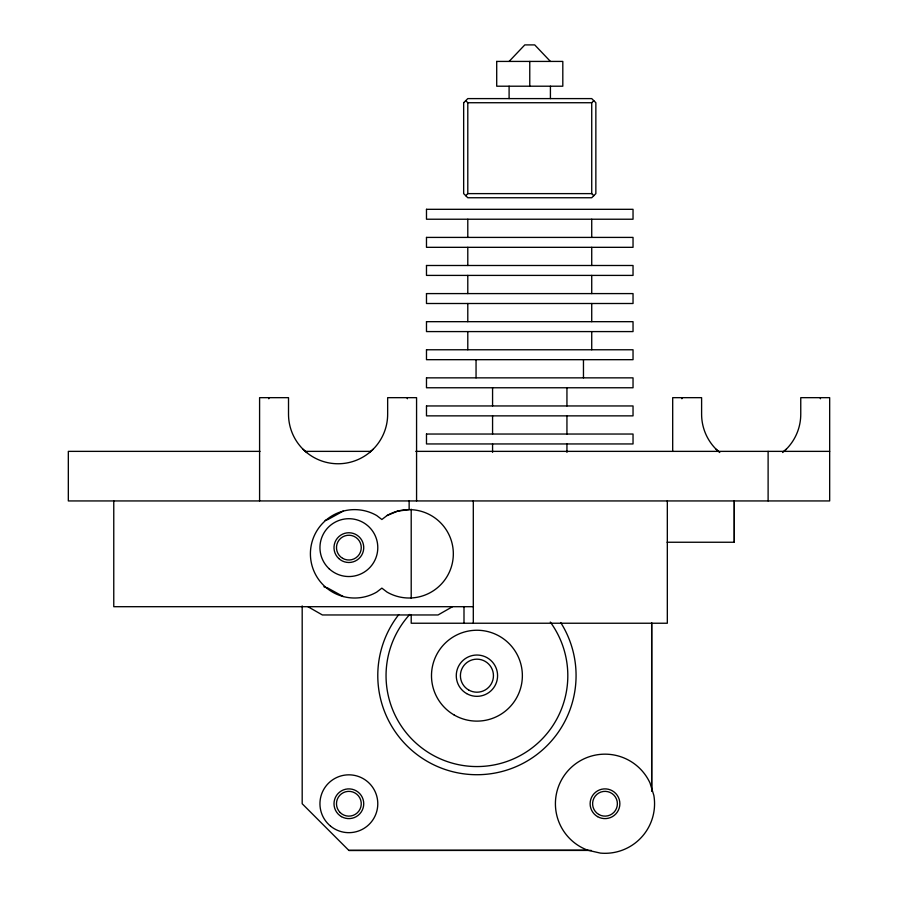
<?xml version="1.0" encoding="UTF-8"?>
<svg xmlns="http://www.w3.org/2000/svg" width="898" height="898" viewBox="0 0 898 898"><rect width="100%" height="100%" fill="white"/><g stroke="black" fill="none" stroke-linecap="round" stroke-linejoin="round"><path stroke-width="1.35" d="M467.791 349.771L467.791 331.587M467.791 321.675L467.791 303.502M467.791 293.59L467.791 275.405M467.791 265.494L467.791 247.32M467.791 237.409L467.791 219.224M465.725 195.685L467.791 193.62L467.791 102.731L465.725 100.666M476.052 377.856L476.052 359.683M492.575 452.345L492.575 443.949M492.575 434.037L492.575 415.864M492.575 405.952L492.575 387.768M509.099 98.6L509.099 86.208M529.764 86.208L529.764 61.423M550.418 98.6L550.418 86.208M566.941 452.345L566.941 443.949M566.941 434.037L566.941 415.864M566.941 405.952L566.941 387.768M583.464 377.856L583.464 359.683M591.726 349.771L591.726 331.587M591.726 321.675L591.726 303.502M591.726 293.59L591.726 275.405M591.726 265.494L591.726 247.32M591.726 237.409L591.726 219.224M593.791 195.685L591.726 193.62L591.726 102.731L593.791 100.666M651.667 788.332L651.667 623.347M734.295 542.246L734.295 500.938L734.295 542.246L667.068 542.246M268.805 398.757L269.074 397.668M681.896 398.757L682.177 397.668M509.099 61.423L524.802 44.9L534.714 44.9L550.418 61.423M369.527 452.513L373.13 449.247M783.887 451.368L786.233 449.247M387.038 515.542L381.875 519.504L376.711 515.542A44.204 44.204 0 0 0 310.405 553.819A44.204 44.204 0 0 0 376.711 592.096L381.875 588.134L387.038 592.096A44.204 44.204 0 0 0 453.333 553.819A44.204 44.204 0 0 0 387.038 515.542L397.691 511.119L409.14 509.615L409.14 500.938M452.513 606.7L438.056 614.962L322.382 614.962L307.924 606.7M343.171 511.119L327.658 519.661A35.359 35.359 0 0 0 325.143 520.436M467.791 102.731L591.726 102.731M467.791 193.62L591.726 193.62M260.016 451.368L68.327 451.368L68.327 500.938L829.673 500.938L829.673 397.668L800.758 397.668L800.758 414.191A49.57 49.57 0 0 1 782.629 452.513M305.376 451.368L370.784 451.368M415.785 451.368L829.673 451.368M473.459 606.7L113.765 606.7L113.765 500.938M302.188 605.903L302.188 803.744L348.873 850.428L587.763 850.226L600.38 853.1A49.57 49.57 0 0 0 653.856 795.415L650.04 783.056A49.57 49.57 0 0 0 568.636 770.035A49.57 49.57 0 0 0 587.763 850.226M348.873 850.428L591.221 850.428M343.171 596.519L327.658 587.977A35.359 35.359 0 0 1 323.897 586.742M716.133 449.247L718.479 451.368M303.03 449.247L306.633 452.513M820.188 397.668L820.469 398.757M407.097 397.668L407.366 398.757M768.116 451.368L768.116 500.938M672.692 451.368L672.692 397.668L701.607 397.668L701.607 414.191A49.57 49.57 0 0 0 719.736 452.513M667.326 500.826L667.326 623.234L411.205 623.234L411.205 614.894M651.667 622.651L651.667 791.351M473.302 500.792L473.302 623.234M463.997 606.543L463.997 623.234M416.571 500.938L416.571 397.668L387.655 397.668L387.655 414.191A49.57 49.57 0 0 1 338.086 463.761A49.57 49.57 0 0 1 288.516 414.191L288.516 397.668L259.589 397.668L259.589 500.938M411.205 509.177L411.205 598.203M560.7 622.55A99.139 99.139 0 0 1 539.193 752.726A99.139 99.139 0 0 1 407.411 746.26A99.139 99.139 0 0 1 398.757 614.591M550.294 622.045A90.878 90.878 0 0 1 535.331 745.318A90.878 90.878 0 0 1 411.351 738.594A90.878 90.878 0 0 1 409.78 614.434M426.483 434.037L426.483 443.949L633.034 443.949L633.034 434.037L426.483 434.037M426.483 405.952L426.483 415.864L633.034 415.864L633.034 405.952L426.483 405.952M426.483 377.856L426.483 387.768L633.034 387.768L633.034 377.856L426.483 377.856M426.483 349.771L426.483 359.683L633.034 359.683L633.034 349.771L426.483 349.771M426.483 321.675L426.483 331.587L633.034 331.587L633.034 321.675L426.483 321.675M426.483 293.59L426.483 303.502L633.034 303.502L633.034 293.59L426.483 293.59M426.483 265.494L426.483 275.405L633.034 275.405L633.034 265.494L426.483 265.494M426.483 237.409L426.483 247.32L633.034 247.32L633.034 237.409L426.483 237.409M426.483 209.313L426.483 219.224L633.034 219.224L633.034 209.313L426.483 209.313M463.66 102.731L463.66 193.62L467.791 197.751L591.726 197.751L595.857 193.62L595.857 102.731L591.726 98.6L467.791 98.6L463.66 102.731M496.706 61.423L496.706 86.208L562.81 86.208L562.81 61.423L496.706 61.423M597.552 816.619A14.873 14.873 0 0 0 619.867 803.744A14.873 14.873 0 0 0 597.552 790.869A14.873 14.873 0 0 0 597.552 816.619M341.431 816.619A14.873 14.873 0 0 0 363.735 803.744A14.873 14.873 0 0 0 341.431 790.869A14.873 14.873 0 0 0 341.431 816.619M338.703 558.477A14.873 14.873 0 0 0 363.353 551.002A14.873 14.873 0 0 0 344.551 533.39A14.873 14.873 0 0 0 338.703 558.477M330.509 826.093A28.916 28.916 0 0 0 377.396 808.469A28.916 28.916 0 0 0 338.692 776.68A28.916 28.916 0 0 0 330.509 826.093M329.184 568.804A28.916 28.916 0 0 0 377.059 554.077A28.916 28.916 0 0 0 340.364 519.987A28.916 28.916 0 0 0 329.184 568.804M598.798 814.475A12.392 12.392 0 0 0 617.386 803.744A12.392 12.392 0 0 0 598.798 793.013A12.392 12.392 0 0 0 598.798 814.475M340.106 812.51A12.392 12.392 0 0 0 360.839 806.954A12.392 12.392 0 0 0 345.663 791.778A12.392 12.392 0 0 0 340.106 812.51M342.677 558.354A12.392 12.392 0 0 0 361.265 547.623A12.392 12.392 0 0 0 342.677 536.892A12.392 12.392 0 0 0 342.677 558.354M466.601 693.57A20.654 20.654 0 0 0 497.582 675.678A20.654 20.654 0 0 0 466.601 657.796A20.654 20.654 0 0 0 466.601 693.57M468.666 689.99A16.523 16.523 0 0 0 493.451 675.678A16.523 16.523 0 0 0 468.666 661.377A16.523 16.523 0 0 0 468.666 689.99M454.208 715.033A45.439 45.439 0 0 0 522.367 675.678A45.439 45.439 0 0 0 454.208 636.334A45.439 45.439 0 0 0 454.208 715.033"/></g></svg>
